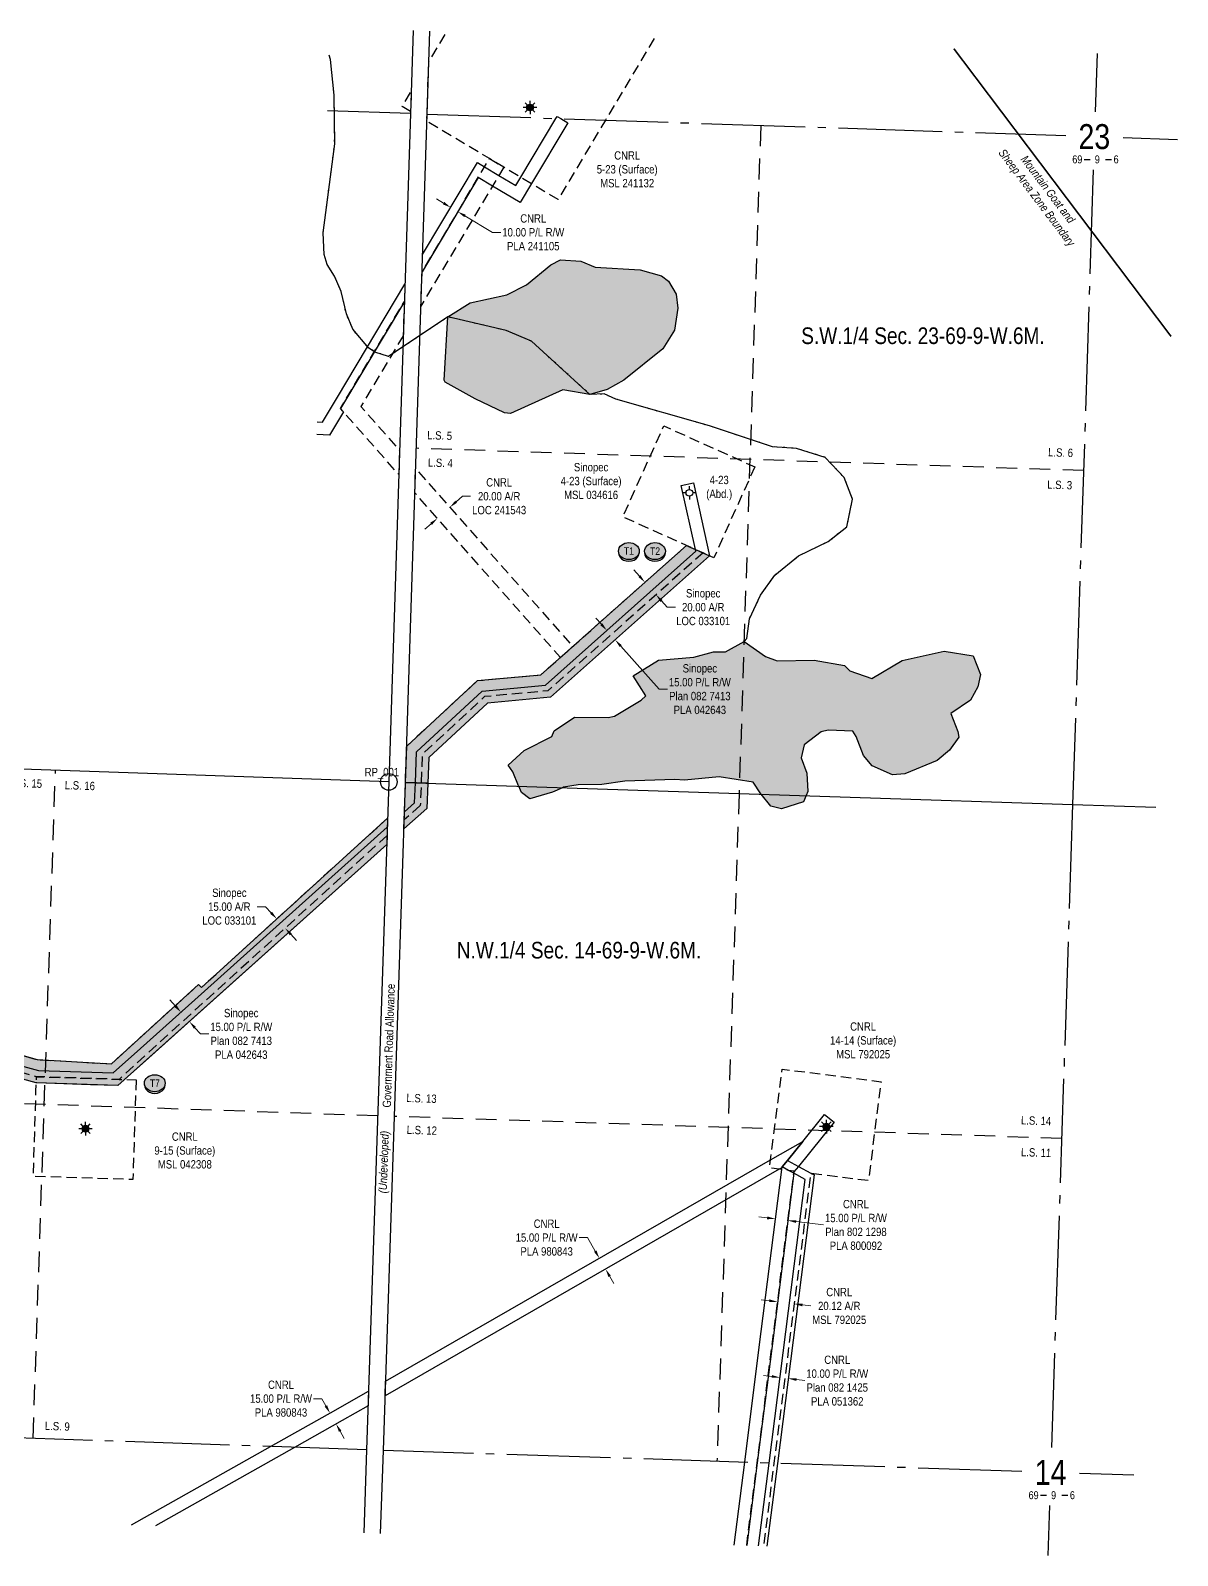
# Model space of a CAD drawing. Extents: x 350681 to 358578, y 6093397 to 6099726.
# Drawn here: x 354182 to 355562, y 6094166 to 6096000 of the extents above; entities that cross this region are included whole.
import ezdxf
from ezdxf.enums import TextEntityAlignment as Align

# ---------------------------------------------------------------- set-up
doc = ezdxf.new("R2010")
doc.units = 0
doc.header["$LTSCALE"] = 5
doc.header["$PDMODE"] = 3
doc.header["$PDSIZE"] = 20
for name, pattern in [('DASHDOT2', [12.7, 6.35, -3.175, 0, -3.175]), ('foc-ACCESSROAD', [3.75, 2.5, -1.25]), ('foc-LSD', [8, 5, -3]), ('foc-QUARTERLINE', [33, 25, -3, 2, -3]), ('foc-WHEELTRACKS', [2, 0.4, -1.6])]:
    doc.linetypes.add(name, pattern=pattern)
doc.layers.get('Defpoints').update_dxf_attribs({"color": 9})
for name, color, linetype in [('10', 1, 'Continuous'), ('35', 37, 'Continuous'), ('9', 3, 'Continuous'), ('AS-WILDLIFE', 131, 'DASHDOT2'), ('C-AR', 13, 'foc-ACCESSROAD'), ('C-RW', 13, 'Continuous'), ('C-SYMBOL', 7, 'Continuous'), ('C-WS', 13, 'foc-ACCESSROAD'), ('C-WS-S', 8, 'Continuous'), ('F-AR', 190, 'foc-ACCESSROAD'), ('F-RW', 190, 'Continuous'), ('F-WS', 190, 'foc-ACCESSROAD'), ('F-WS-S', 8, 'Continuous'), ('L-ROAD-T', 7, 'Continuous'), ('L-SEC', 7, 'Continuous'), ('L-SECLBL', 7, 'Continuous'), ('L-SECQ', 8, 'foc-QUARTERLINE'), ('L-SECTION-LSD', 7, 'foc-LSD'), ('P-BUFFER-H 100m', 191, 'Continuous'), ('P-CROSSINGS', 250, 'Continuous'), ('P-TEMP-BLUE', 146, 'Continuous'), ('T-WATER', 160, 'Continuous'), ('T-WATER-H', 133, 'Continuous'), ('T-WATER-P3', 160, 'foc-WHEELTRACKS')]:
    doc.layers.add(name, color=color, linetype=linetype)
for name, color, linetype, lineweight in [('C-AR-T', 13, 'Continuous', 9), ('C-RW-T', 13, 'Continuous', 9), ('C-WS-T', 13, 'Continuous', 9), ('F-AR-T', 190, 'Continuous', 9), ('F-RW-T', 190, 'Continuous', 9), ('F-WS-T', 190, 'Continuous', 9), ('T-TEXT', 48, 'Continuous', 18)]:
    doc.layers.add(name, color=color, linetype=linetype, lineweight=lineweight)
doc.layers.add('P-TEMP-BLUE-H', color=7, linetype='Continuous', true_color=0x99e6ff)
doc.styles.add('100L', font='ARIALN.TTF', dxfattribs={"height": 11})
doc.styles.add('175L', font='ARIALN.TTF', dxfattribs={"height": 20})
doc.styles.add('240', font='ARIALN.TTF', dxfattribs={"height": 30})
doc.styles.add('80', font='ARIALN.TTF', dxfattribs={"height": 10})
doc.styles.add('80CG', font='ARIALN.TTF', dxfattribs={"height": 10})
doc.styles.add('80L', font='ARIALN.TTF', dxfattribs={"height": 10})
doc.styles.add('80LS', font='ARIALNI.TTF', dxfattribs={"height": 10})
doc.styles.add('Crossing', font='ARIALN.TTF', dxfattribs={"height": 10})
doc.styles.add('foc-LtypeFont', font='ARIALN.TTF', dxfattribs={"height": 7.35})
doc.styles.add('SIMPLEX', font='ARIALN.TTF')
doc.linetypes.add('foc-TOPO-flowdirection-NOLINE', pattern='A,0,[">",foc-LtypeFont,S=0.3,R=0,X=0,Y=-0.945],-20,[">",foc-LtypeFont,S=0.3,R=0,X=0,Y=-0.945],0', length=20)
doc.dimstyles.new('Compass 5 000', dxfattribs={"dimscale": 5, "dimtxt": 9, "dimasz": 2, "dimexe": 0.2, "dimexo": 0.0625, "dimgap": 0.5, "dimtad": 0, "dimtih": 1, "dimtoh": 1, "dimzin": 0, "dimdsep": 46, "dimtxsty": '80CG', "dimcen": 0.1, "dimse1": 1, "dimse2": 1, "dimclrd": 256, "dimclrt": 256, "dimaunit": 1, "dimadec": 4, "dimazin": 0, "dimtfac": 0.06, "dimtofl": 0, "dimtmove": 0, "dimatfit": 1, "dimfxl": 0.2, "dimtolj": 1, "dimtzin": 0, "dimlwd": -1, "dimarcsym": 0})

# ---------------------------------------------------------------- blocks, each defined once
blk = doc.blocks.new('L-SECLBL')
at = {"layer": '9', "color": 7}
for p, q in [((-5.1, -27.8), (-12.3, -27.8)), ((20.7, -27.8), (13.5, -27.8))]:
    blk.add_line(p, q, dxfattribs=at)
at = {"layer": '10', "color": 2, "style": 'SIMPLEX'}
blk.add_attdef('SEC', text='', height=30, dxfattribs=at).set_placement((0, 0), align=Align.MIDDLE)
at = {"layer": '10', "color": 5, "style": '80L'}
blk.add_attdef('TWP', text='', height=9.5, dxfattribs=at).set_placement((-14.4, -27.4), align=Align.MIDDLE_RIGHT)
blk.add_attdef('RGE', text='', height=9.5, dxfattribs=at).set_placement((3.6, -27.4), align=Align.MIDDLE_CENTER)
blk.add_attdef('MER', text='', height=9.5, dxfattribs=at).set_placement((23.2, -27.4), align=Align.MIDDLE_LEFT)
blk = doc.blocks.new('*D383')
at = {"layer": 'Defpoints', "color": 0, "transparency": 16777216}
for p in [(354934.5, 6095321.7), (354867.1, 6095288.5), (354880.3, 6095273.5)]:
    blk.add_point(p, dxfattribs=at)
at = {"layer": 'F-AR-T', "transparency": 16777216}
for p, q in [((354914.6, 6095344.1), (354907.9, 6095351.6)), ((354941.1, 6095314.2), (354947.8, 6095306.7)), ((354947.8, 6095306.7), (354957.8, 6095306.7))]:
    blk.add_line(p, q, dxfattribs=at)
for points in [[(354915.8, 6095345.2), (354913.3, 6095343), (354921.2, 6095336.6)], [(354942.4, 6095315.3), (354939.9, 6095313.1), (354934.5, 6095321.7)]]:
    blk.add_solid(points, dxfattribs=at)
at = {"layer": 'F-AR-T', "transparency": 16777216, "insert": (354991.3, 6095306.7), "char_height": 10, "width": 429.517, "attachment_point": 5, "style": '80CG'}
blk.add_mtext('\\A1;Sinopec\\P20.00 A/R\\PLOC 033101', dxfattribs=at)
blk = doc.blocks.new('*D384')
at = {"layer": 'Defpoints', "color": 0, "transparency": 16777216}
for p in [(354478.4, 6094931.8), (354486.3, 6094939), (354496.4, 6094927.9)]:
    blk.add_point(p, dxfattribs=at)
at = {"layer": 'F-AR-T', "transparency": 16777216}
for p, q in [((354464.9, 6094946.5), (354454.9, 6094946.5)), ((354471.7, 6094939.1), (354464.9, 6094946.5)), ((354495.2, 6094913.3), (354502, 6094905.9))]:
    blk.add_line(p, q, dxfattribs=at)
for points in [[(354472.9, 6094940.3), (354470.4, 6094938), (354478.4, 6094931.8)], [(354496.5, 6094914.4), (354494, 6094912.1), (354488.5, 6094920.7)]]:
    blk.add_solid(points, dxfattribs=at)
at = {"layer": 'F-AR-T', "transparency": 16777216, "insert": (354421.4, 6094946.5), "char_height": 10, "attachment_point": 5, "style": '80CG'}
blk.add_mtext('\\A1;Sinopec\\P15.00 A/R\\PLOC 033101', dxfattribs=at)
blk = doc.blocks.new('*D385')
at = {"layer": 'C-AR-T', "transparency": 16777216}
for p, q in [((354694.1, 6095433.5), (354701.6, 6095440.1)), ((354701.6, 6095440.1), (354711.6, 6095440.1)), ((354664.1, 6095407), (354656.6, 6095400.4))]:
    blk.add_line(p, q, dxfattribs=at)
for points in [[(354693, 6095434.7), (354695.2, 6095432.2), (354686.6, 6095426.9)], [(354663, 6095408.3), (354665.2, 6095405.8), (354671.6, 6095413.6)]]:
    blk.add_solid(points, dxfattribs=at)
at = {"layer": 'Defpoints', "color": 0, "transparency": 16777216}
for p in [(354686.6, 6095426.9), (354711.9, 6095368), (354726.9, 6095381.2)]:
    blk.add_point(p, dxfattribs=at)
at = {"layer": 'C-AR-T', "transparency": 16777216, "insert": (354745.9, 6095440.1), "char_height": 10, "attachment_point": 5, "style": '80CG'}
blk.add_mtext('\\A1;CNRL\\P20.00 A/R\\PLOC 241543', dxfattribs=at)
blk = doc.blocks.new('*D388')
at = {"layer": 'C-AR-T', "transparency": 16777216}
for p, q in [((355070.8, 6094472.6), (355060.9, 6094473.8)), ((355110.6, 6094467.5), (355120.6, 6094466.3))]:
    blk.add_line(p, q, dxfattribs=at)
for points in [[(355071, 6094474.2), (355070.6, 6094470.9), (355080.7, 6094471.3)], [(355110.9, 6094469.2), (355110.4, 6094465.9), (355100.7, 6094468.8)]]:
    blk.add_solid(points, dxfattribs=at)
at = {"layer": 'Defpoints', "color": 0, "transparency": 16777216}
for p in [(355081.1, 6094473.8), (355100.7, 6094468.8), (355101, 6094471.2)]:
    blk.add_point(p, dxfattribs=at)
at = {"layer": 'C-AR-T', "transparency": 16777216, "insert": (355154.9, 6094466.3), "char_height": 10, "attachment_point": 5, "style": '80CG'}
blk.add_mtext('\\A1;CNRL\\P20.12 A/R\\PMSL 792025', dxfattribs=at)
blk = doc.blocks.new('*D391')
at = {"layer": 'Defpoints', "color": 0, "transparency": 16777216}
for p in [(354885.4, 6095267.5), (354814, 6095224), (354823.9, 6095212.8)]:
    blk.add_point(p, dxfattribs=at)
at = {"layer": 'F-RW-T', "transparency": 16777216}
for p, q in [((354868.8, 6095286.1), (354862.1, 6095293.6)), ((354892.1, 6095260), (354938.2, 6095208.1)), ((354938.2, 6095208.1), (354948.2, 6095208.1))]:
    blk.add_line(p, q, dxfattribs=at)
for points in [[(354870, 6095287.3), (354867.5, 6095285), (354875.4, 6095278.7)], [(354893.3, 6095261.1), (354890.8, 6095258.9), (354885.4, 6095267.5)]]:
    blk.add_solid(points, dxfattribs=at)
at = {"layer": 'F-RW-T', "transparency": 16777216, "insert": (354987.3, 6095208.1), "char_height": 10, "attachment_point": 5, "style": '80CG'}
blk.add_mtext('\\A1;Sinopec\\P15.00 P/L R/W\\PPlan 082 7413\\PPLA 042643', dxfattribs=at)
blk = doc.blocks.new('*D392')
at = {"layer": 'Defpoints', "color": 0, "transparency": 16777216}
for p in [(354426.4, 6094876.3), (354436.4, 6094865.1), (354373.2, 6094808.4)]:
    blk.add_point(p, dxfattribs=at)
at = {"layer": 'F-RW-T', "transparency": 16777216}
for p, q in [((354356.5, 6094827), (354349.9, 6094834.5)), ((354379.9, 6094801), (354386.6, 6094793.5)), ((354386.6, 6094793.5), (354396.6, 6094793.5))]:
    blk.add_line(p, q, dxfattribs=at)
for points in [[(354357.8, 6094828.2), (354355.3, 6094825.9), (354363.2, 6094819.6)], [(354381.1, 6094802.1), (354378.7, 6094799.9), (354373.2, 6094808.4)]]:
    blk.add_solid(points, dxfattribs=at)
at = {"layer": 'F-RW-T', "transparency": 16777216, "insert": (354435.7, 6094793.5), "char_height": 10, "attachment_point": 5, "style": '80CG'}
blk.add_mtext('\\A1;Sinopec\\P15.00 P/L R/W\\PPlan 082 7413\\PPLA 042643', dxfattribs=at)
blk = doc.blocks.new('*D395')
at = {"layer": 'C-RW-T', "transparency": 16777216}
for p, q in [((355073.8, 6094381.5), (355063.8, 6094382.8)), ((355103.5, 6094377.7), (355113.4, 6094376.5))]:
    blk.add_line(p, q, dxfattribs=at)
for points in [[(355074, 6094383.2), (355073.5, 6094379.9), (355083.7, 6094380.2)], [(355103.7, 6094379.4), (355103.3, 6094376.1), (355093.6, 6094379)]]:
    blk.add_solid(points, dxfattribs=at)
at = {"layer": 'Defpoints', "color": 0, "transparency": 16777216}
for p in [(355083.8, 6094381.4), (355093.6, 6094379), (355093.7, 6094380.1)]:
    blk.add_point(p, dxfattribs=at)
at = {"layer": 'C-RW-T', "transparency": 16777216, "insert": (355152.5, 6094376.5), "char_height": 10, "attachment_point": 5, "style": '80CG'}
blk.add_mtext('\\A1;CNRL\\P10.00 P/L R/W\\PPlan 082 1425\\PPLA 051362', dxfattribs=at)
blk = doc.blocks.new('*D402')
at = {"layer": 'C-RW-T', "transparency": 16777216}
for p, q in [((354679, 6095792.6), (354670.4, 6095797.7)), ((354704.8, 6095777.2), (354737.9, 6095757.5)), ((354737.9, 6095757.5), (354747.9, 6095757.5))]:
    blk.add_line(p, q, dxfattribs=at)
for points in [[(354679.9, 6095794.1), (354678.2, 6095791.2), (354687.6, 6095787.5)], [(354705.7, 6095778.7), (354704, 6095775.8), (354696.2, 6095782.3)]]:
    blk.add_solid(points, dxfattribs=at)
at = {"layer": 'Defpoints', "color": 0, "transparency": 16777216}
for p in [(354698.7, 6095806.2), (354707.4, 6095801), (354696.2, 6095782.3)]:
    blk.add_point(p, dxfattribs=at)
at = {"layer": 'C-RW-T', "transparency": 16777216, "insert": (354786.9, 6095757.5), "char_height": 10, "attachment_point": 5, "style": '80CG'}
blk.add_mtext('\\A1;CNRL\\P10.00 P/L R/W\\PPLA 241105', dxfattribs=at)
blk = doc.blocks.new('*D406')
at = {"layer": 'C-RW-T', "transparency": 16777216}
for p, q in [((355068.3, 6094572.2), (355058.4, 6094573.5)), ((355103, 6094567.8), (355135.9, 6094563.7))]:
    blk.add_line(p, q, dxfattribs=at)
for points in [[(355068.5, 6094573.9), (355068.1, 6094570.6), (355078.2, 6094571)], [(355103.2, 6094569.5), (355102.8, 6094566.2), (355093.1, 6094569.1)]]:
    blk.add_solid(points, dxfattribs=at)
at = {"layer": 'Defpoints', "color": 0, "transparency": 16777216}
for p in [(355077.8, 6094567.5), (355092.6, 6094565.6), (355093.1, 6094569.1)]:
    blk.add_point(p, dxfattribs=at)
at = {"layer": 'C-RW-T', "transparency": 16777216, "insert": (355175, 6094563.7), "char_height": 10, "attachment_point": 5, "style": '80CG'}
blk.add_mtext('\\A1;CNRL\\P15.00 P/L R/W\\PPlan 802 1298\\PPLA 800092', dxfattribs=at)
blk = doc.blocks.new('*D408')
at = {"layer": 'C-RW-T', "transparency": 16777216}
for p, q in [((354852.1, 6094548.5), (354842.1, 6094548.5)), ((354861.4, 6094532.2), (354852.1, 6094548.5)), ((354878.9, 6094501.9), (354883.9, 6094493.2))]:
    blk.add_line(p, q, dxfattribs=at)
for points in [[(354862.9, 6094533.1), (354860, 6094531.4), (354866.4, 6094523.6)], [(354880.3, 6094502.7), (354877.4, 6094501.1), (354873.9, 6094510.6)]]:
    blk.add_solid(points, dxfattribs=at)
at = {"layer": 'Defpoints', "color": 0, "transparency": 16777216}
for p in [(354866.4, 6094523.6), (354818.3, 6094495.9), (354825.8, 6094482.9)]:
    blk.add_point(p, dxfattribs=at)
at = {"layer": 'C-RW-T', "transparency": 16777216, "insert": (354803, 6094548.5), "char_height": 10, "attachment_point": 5, "style": '80CG'}
blk.add_mtext('\\A1;CNRL\\P15.00 P/L R/W\\PPLA 980843', dxfattribs=at)
blk = doc.blocks.new('*D409')
at = {"layer": 'C-RW-T', "transparency": 16777216}
for p, q in [((354532.6, 6094354.8), (354522.6, 6094354.8)), ((354537.5, 6094346.1), (354532.6, 6094354.8)), ((354554.7, 6094315.6), (354559.6, 6094306.9))]:
    blk.add_line(p, q, dxfattribs=at)
for points in [[(354539, 6094346.9), (354536, 6094345.3), (354542.4, 6094337.4)], [(354556.2, 6094316.4), (354553.2, 6094314.8), (354549.8, 6094324.3)]]:
    blk.add_solid(points, dxfattribs=at)
at = {"layer": 'Defpoints', "color": 0, "transparency": 16777216}
for p in [(354542.4, 6094337.4), (354549.8, 6094341.6), (354557.2, 6094328.5)]:
    blk.add_point(p, dxfattribs=at)
at = {"layer": 'C-RW-T', "transparency": 16777216, "insert": (354483.5, 6094354.8), "char_height": 10, "attachment_point": 5, "style": '80CG'}
blk.add_mtext('\\A1;CNRL\\P15.00 P/L R/W\\PPLA 980843', dxfattribs=at)
blk = doc.blocks.new('GABD')
for p, q in [((-0.81, 0), (-1.62, 0)), ((0, 0.81), (0, 1.62)), ((1.62, 0), (0.81, 0)), ((0, -0.81), (0, -1.62))]:
    blk.add_line(p, q)
blk.add_circle((0, 0), 0.8)
blk = doc.blocks.new('GAS')
h = blk.add_hatch(color=255)
h.dxf.hatch_style = 1
edge = h.paths.add_edge_path()
edge.add_arc((0, 0), 0.9, 0, 360)
for p, q in [((-0.81, 0), (-1.62, 0)), ((-0.57, 0.57), (-1.14, 1.14)), ((0, 0.81), (0, 1.62)), ((0.57, 0.57), (1.14, 1.14)), ((1.62, 0), (0.81, 0)), ((-0.57, -0.57), (-1.14, -1.14)), ((0, -0.81), (0, -1.62)), ((1.14, -1.14), (0.57, -0.57))]:
    blk.add_line(p, q)
blk.add_circle((0, 0), 0.8)
blk = doc.blocks.new('XING3')
h = blk.add_hatch(color=250)
h.dxf.hatch_style = 1
edge = h.paths.add_edge_path()
edge.add_ellipse((0, -2), major_axis=(-12.5, 0), ratio=0.816297, start_angle=0, end_angle=180)
edge.add_line((12.5, -2), (12.5, 0))
edge.add_ellipse((0, 0), major_axis=(-12.5, 0), ratio=0.816297, start_angle=0, end_angle=180, ccw=False)
edge.add_line((-12.5, 0), (-12.5, -2))
at = {"layer": 'P-BUFFER-H 100m'}
h = blk.add_hatch(color=256, dxfattribs=at)
h.dxf.hatch_style = 1
edge = h.paths.add_edge_path()
edge.add_ellipse((0, 0), major_axis=(-12.5, 0), ratio=0.816297, start_angle=0, end_angle=360)
at = {"color": 250}
blk.add_ellipse((0, 0), major_axis=(-12.5, 0), ratio=0.816297, dxfattribs=at)
blk.add_ellipse((0, -2), major_axis=(-12.5, 0), ratio=0.816297, start_param=0, end_param=3.141593, dxfattribs=at)
at = {"color": 250, "style": 'Crossing'}
blk.add_attdef('CROSSING', text='', height=9, dxfattribs=at).set_placement((0.1, 0), align=Align.MIDDLE_CENTER)
at = {"color": 250, "style": 'Crossing', "flags": 1}
for tag, p in [('OWNER', (0.1, -12.5)), ('DESCRIPTION', (0.1, -25.8)), ('LOCATION', (0.1, -39.3)), ('DWG_REF', (0.1, -52.8))]:
    blk.add_attdef(tag, text='', height=9, dxfattribs=at).set_placement(p, align=Align.MIDDLE_CENTER)

msp = doc.modelspace()

# ---------------------------------------------------------------- hatches: boundary and pattern name
at = {"layer": 'P-TEMP-BLUE-H'}
h = msp.add_hatch(color=256, dxfattribs=at)
h.dxf.hatch_style = 1
h.paths.add_polyline_path([(354633.289, 6095095.935), (354634.7, 6095139.624), (354719.818, 6095218.416), (354796.006, 6095225.368), (354971.106, 6095380.934), (354981.992, 6095376.036), (354987.091, 6095373.741), (354998.918, 6095368.483), (354807.792, 6095198.403), (354731.923, 6095191.42), (354661.342, 6095126.089), (354660.109, 6095095.043)])
h = msp.add_hatch(color=256, dxfattribs=at)
h.dxf.hatch_style = 1
h.paths.add_polyline_path([(354660.109, 6095095.043), (354658.9, 6095064.614), (354631.429, 6095039.979), (354632.119, 6095060.74), (354632.487, 6095071.813), (354633.289, 6095095.935)])
h = msp.add_hatch(color=256, dxfattribs=at)
h.dxf.hatch_style = 1
h.paths.add_polyline_path([(354610.688, 6095021.38), (354287.191, 6094731.321), (354189.151, 6094734.756), (354111.421, 6094755.797), (354094.501, 6094759.238), (354078.411, 6094757.902), (354018.459, 6094747.813), (353963.247, 6094747.249), (353920.05, 6094750.064), (353867.235, 6094745.116), (353809.335, 6094714.059), (353797.535, 6094713.249), (353798.479, 6094741.372), (353801.41, 6094741.573), (353858.99, 6094772.458), (353919.651, 6094778.142), (353964.015, 6094775.252), (354015.978, 6094775.781), (354074.923, 6094785.701), (354096.165, 6094787.466), (354117.986, 6094783.028), (354190.043, 6094762.627), (354279.464, 6094757.499), (354384.391, 6094852.967), (354387.754, 6094849.269), (354611.742, 6095053.09)])
at = {"layer": 'T-WATER-H'}
h = msp.add_hatch(color=256, dxfattribs=at)
h.dxf.hatch_style = 1
h.paths.add_polyline_path([(354759.582, 6095539.69), (354752.482, 6095540.639), (354716.953, 6095557.426), (354680.983, 6095577.194), (354679.803, 6095579.613), (354684.166, 6095655.832), (354711.197, 6095672.574), (354754.987, 6095682.446), (354778.698, 6095694.406), (354807.989, 6095718.339), (354819.519, 6095724.609), (354843.929, 6095722.982), (354861.309, 6095715.482), (354915.309, 6095712.274), (354941.179, 6095705.306), (354949.589, 6095698.948), (354958.619, 6095683.369), (354960.638, 6095666.149), (354956.917, 6095640.009), (354942.706, 6095617.429), (354895.675, 6095579.578), (354875.984, 6095568.426), (354855.074, 6095562.616), (354822.644, 6095568.292)])
h = msp.add_hatch(color=256, dxfattribs=at)
h.dxf.hatch_style = 1
h.paths.add_polyline_path([(355085.398, 6095064.282), (355072.538, 6095067.482), (355060.906, 6095081.729), (355060.553, 6095082.16), (355051.368, 6095096.351), (355010.348, 6095102.656), (354968.808, 6095098.485), (354957.188, 6095099.663), (354897.037, 6095097.61), (354869.467, 6095093.379), (354840.817, 6095093.107), (354823.125, 6095090.091), (354822.159, 6095089.649), (354810.216, 6095084.154), (354782.716, 6095076.313), (354772.686, 6095083.652), (354769.525, 6095091.394), (354769.324, 6095091.887), (354762.457, 6095108.712), (354756.657, 6095116.81), (354775.968, 6095134.271), (354809.189, 6095151.333), (354811.849, 6095158.113), (354836.47, 6095174.543), (354876.97, 6095173.916), (354884.79, 6095175.526), (354916.631, 6095194.959), (354922.191, 6095200.219), (354906.912, 6095224.187), (354937.633, 6095243.168), (354980.153, 6095246.592), (355003.664, 6095252.993), (355018.224, 6095253.153), (355040.624, 6095265.534), (355066.184, 6095247.507), (355080.444, 6095242.057), (355124.754, 6095242.93), (355161.124, 6095236.623), (355167.504, 6095230.293), (355194.164, 6095221.016), (355230.755, 6095242.446), (355280.946, 6095253.9), (355316.106, 6095248.123), (355324.655, 6095225.724), (355321.544, 6095210.923), (355312.974, 6095194.874), (355289.103, 6095178.782), (355297.472, 6095157.244), (355298.692, 6095150.294), (355287.621, 6095134.673), (355272.791, 6095122.483), (355233.72, 6095106.47), (355218.97, 6095105.169), (355194.43, 6095115.968), (355183.911, 6095128.196), (355175.251, 6095150.997), (355171.161, 6095157.756), (355141.791, 6095158.813), (355133.161, 6095156.682), (355112.85, 6095141.073), (355109.1, 6095125.702), (355115.789, 6095107.283), (355117.219, 6095085.144), (355115.131, 6095080.337), (355111.748, 6095072.543)])

# ---------------------------------------------------------------- linework, layer by layer
at = {"layer": '35', "color": 3}
msp.add_circle((354613.188, 6095096.602), 9.997, dxfattribs=at)
at = {"layer": 'AS-WILDLIFE', "const_width": 1.999, "flags": 128}
msp.add_lwpolyline([(355554.006, 6095632.37), (355292.777, 6095978.427)], dxfattribs=at)
at = {"layer": 'C-AR', "flags": 128}
for points in [[(354751.508, 6095835.954), (354651.797, 6095668.843), (354653.13, 6095710.1), (354734.339, 6095846.201), (354751.508, 6095835.954)], [(354630.523, 6095633.188), (354579.669, 6095547.959), (354626.072, 6095495.418), (354625.13, 6095466.278), (354555.017, 6095545.667), (354631.856, 6095674.444), (354630.523, 6095633.188)]]:
    msp.add_lwpolyline(points, close=True, dxfattribs=at)
at = {"layer": 'C-RW'}
msp.add_lwpolyline([(354784.748, 6095816.116), (354771.139, 6095793.317), (354737.903, 6095813.152), (354720.734, 6095823.399), (354653.13, 6095710.1), (354653.8, 6095730.828), (354719.763, 6095841.434), (354728.414, 6095836.272), (354745.585, 6095826.026), (354765.949, 6095813.874), (354771.874, 6095823.799), (354814.057, 6095894.471), (354815.506, 6095896.902), (354819.901, 6095894.274), (354828.379, 6095889.218), (354784.748, 6095816.116)], close=True, dxfattribs=at)
for points in [[(354527.149, 6095529.584), (354533.538, 6095529.169), (354551.535, 6095559.346), (354632.525, 6095695.151), (354631.856, 6095674.444), (354555.017, 6095545.667), (354558.491, 6095541.733), (354541.714, 6095513.601), (354526.664, 6095514.577)], [(355028.534, 6094178.623), (355041.17, 6094278.23), (355058.764, 6094416.931), (355085.693, 6094630.298), (355085.967, 6094632.471), (355086.104, 6094633.555), (355092.513, 6094641.444), (355110.93, 6094664.118), (355137.365, 6094696.661), (355149.006, 6094687.208), (355105.89, 6094634.131), (355100.446, 6094627.428), (355100.244, 6094625.824), (355073.641, 6094415.05), (355056.224, 6094277.734), (355043.588, 6094178.127)], [(355057.929, 6094177.654), (355070.588, 6094277.261), (355113.935, 6094618.338), (355100.244, 6094625.824), (355093.999, 6094629.238), (355086.104, 6094633.555), (355092.513, 6094641.444), (355105.89, 6094634.131), (355120.598, 6094626.003), (355121.182, 6094625.77), (355124.712, 6094623.839), (355080.625, 6094276.93), (355067.965, 6094177.323)], [(354303.725, 6094202.876), (354471.07, 6094297.177), (354549.53, 6094341.422), (354559.789, 6094347.291), (354588.845, 6094363.993), (354588.259, 6094346.36), (354556.952, 6094328.363), (354499.867, 6094296.193), (354332.522, 6094201.89)]]:
    msp.add_lwpolyline(points, dxfattribs=at)
at = {"layer": 'C-WS', "flags": 128}
for points in [[(354932.242, 6095990.547), (354873.7, 6095892.461), (354816.735, 6095797.026), (354751.508, 6095835.954), (354734.339, 6095846.201), (354659.285, 6095890.994), (354658.98, 6095891.177), (354659.255, 6095899.692), (354661.294, 6095962.827), (354661.534, 6095963.227), (354682.84, 6095998.932)], [(355043.588, 6094178.127), (355056.224, 6094277.734), (355073.641, 6094415.05), (355100.244, 6094625.824), (355100.446, 6094627.428), (355100.568, 6094628.4), (355093.999, 6094629.238), (355085.693, 6094630.298), (355082.826, 6094630.664), (355070.982, 6094632.176), (355072.219, 6094641.865), (355086.171, 6094751.179), (355205.175, 6094735.992), (355189.986, 6094616.987), (355130.485, 6094624.581), (355121.182, 6094625.77), (355120.598, 6094626.003), (355093.61, 6094412.501), (355076.411, 6094277.069), (355063.762, 6094177.461)]]:
    msp.add_lwpolyline(points, dxfattribs=at)
for points in [[(354639.238, 6095902.958), (354629.159, 6095908.973), (354640.021, 6095927.175), (354639.238, 6095902.958)], [(354309.291, 6094738.189), (354305.448, 6094618.319), (354185.541, 6094622.163), (354188.826, 6094724.625), (354189.151, 6094734.756), (354189.383, 6094742.033), (354288.677, 6094738.85), (354295.351, 6094738.636), (354309.291, 6094738.189)]]:
    msp.add_lwpolyline(points, close=True, dxfattribs=at)
at = {"layer": 'F-AR', "flags": 128}
for points in [[(354651.043, 6095068.31), (354631.797, 6095051.052), (354632.119, 6095060.74), (354632.487, 6095071.813), (354633.289, 6095095.935), (354634.7, 6095139.624), (354719.818, 6095218.416), (354796.006, 6095225.368), (354971.106, 6095380.934), (354981.992, 6095376.036), (354987.091, 6095373.741), (354991.088, 6095371.941), (354804.371, 6095206.054), (354728.409, 6095199.123), (354653.485, 6095129.764), (354652.115, 6095095.309), (354651.043, 6095068.31)], [(354611.047, 6095032.183), (354397.847, 6094838.177), (354288.677, 6094738.85), (354189.383, 6094742.033), (354113.264, 6094763.585), (354094.977, 6094767.303), (354077.414, 6094765.845), (354017.751, 6094755.803), (353963.466, 6094755.249), (353919.936, 6094758.086), (353864.879, 6094752.927), (353807.071, 6094721.92), (353797.805, 6094721.284), (353592.009, 6094707.152), (353574.936, 6094706.221), (353574.229, 6094705.932), (353570.982, 6094705.709), (353573.657, 6094717.743), (353573.911, 6094718.883), (353575.508, 6094726.062), (353591.237, 6094727.142), (353798.479, 6094741.372), (353801.41, 6094741.573), (353858.99, 6094772.458), (353919.651, 6094778.142), (353964.015, 6094775.252), (354015.978, 6094775.781), (354074.923, 6094785.701), (354096.165, 6094787.466), (354117.986, 6094783.028), (354190.043, 6094762.627), (354279.464, 6094757.499), (354384.391, 6094852.967), (354387.754, 6094849.269), (354611.742, 6095053.09), (354611.378, 6095042.142), (354611.047, 6095032.183)]]:
    msp.add_lwpolyline(points, close=True, dxfattribs=at)
at = {"layer": 'F-RW'}
msp.add_lwpolyline([(354658.9, 6095064.614), (354631.429, 6095039.979), (354631.797, 6095051.052), (354632.119, 6095060.74), (354644.168, 6095071.545), (354645.121, 6095095.542), (354646.604, 6095132.882), (354725.476, 6095205.885), (354801.508, 6095212.884), (354982.464, 6095373.914), (354981.992, 6095376.036), (354964.886, 6095452.896), (354979.524, 6095456.154), (354998.918, 6095368.483), (354807.792, 6095198.403), (354731.923, 6095191.42), (354661.342, 6095126.089), (354660.109, 6095095.043), (354658.9, 6095064.614)], close=True, dxfattribs=at)
msp.add_lwpolyline([(354114.877, 6094770.398), (354191.972, 6094749.528), (354281.669, 6094746.511), (354314.4, 6094775.854), (354391.454, 6094844.929), (354611.378, 6095042.142), (354611.047, 6095032.183), (354610.688, 6095021.38), (354324.411, 6094764.688), (354324.411, 6094764.688), (354295.351, 6094738.636), (354287.191, 6094731.321), (354254.222, 6094732.429), (354189.73, 6094734.599), (354189.151, 6094734.756), (354111.421, 6094755.797)], dxfattribs=at)
at = {"layer": 'F-WS', "flags": 128}
msp.add_lwpolyline([(355053.293, 6095475.506), (355004.059, 6095366.105), (354998.918, 6095368.483), (354991.088, 6095371.941), (354987.091, 6095373.741), (354981.992, 6095376.036), (354971.106, 6095380.934), (354894.656, 6095415.339), (354943.89, 6095524.74), (355053.293, 6095475.506)], close=True, dxfattribs=at)
at = {"layer": 'L-SEC', "flags": 128}
for points in [[(354642.383, 6096000.292), (354639.154, 6095900.368)], [(354659.254, 6095899.691), (354662.482, 6095999.616)], [(354639.154, 6095900.368), (354613.188, 6095096.603)], [(354633.289, 6095095.935), (354659.254, 6095899.691)], [(354613.188, 6095096.603), (353811.329, 6095124.171)], [(354613.188, 6095096.603), (354586.493, 6094293.232)], [(354606.595, 6094292.57), (354633.289, 6095095.935)], [(354633.289, 6095095.935), (355435.649, 6095069.322)], [(355435.649, 6095069.322), (355535.512, 6095066.008)], [(354586.493, 6094293.232), (354583.188, 6094193.313)], [(354603.29, 6094192.65), (354606.595, 6094292.57)]]:
    msp.add_lwpolyline(points, dxfattribs=at)
at = {"layer": 'L-SECQ', "flags": 128}
for points in [[(355464.927, 6095972.64), (355462.659, 6095902.666)], [(354639.154, 6095900.368), (354539.238, 6095903.775)], [(354659.254, 6095899.691), (355427.243, 6095873.846)], [(355496.469, 6095871.516), (355561.743, 6095869.32)], [(355460.392, 6095832.721), (355435.649, 6095069.322)], [(355435.649, 6095069.322), (355410.107, 6094296.1)], [(354586.493, 6094293.232), (353819.142, 6094319.517)], [(355374.668, 6094267.256), (354606.595, 6094292.57)], [(355509.037, 6094262.828), (355443.895, 6094264.975)], [(355407.797, 6094226.156), (355405.816, 6094166.179)]]:
    msp.add_lwpolyline(points, dxfattribs=at)
at = {"layer": 'L-SECTION-LSD', "flags": 128}
for points in [[(355060.471, 6095886.189), (355034.469, 6095082.628)], [(355448.668, 6095471.001), (354646.273, 6095497.813)], [(354185.456, 6094306.969), (354212.258, 6095110.386)], [(355034.469, 6095082.628), (355007.885, 6094279.344)], [(354599.84, 6094694.918), (352995.848, 6094749.961)], [(355422.383, 6094667.719), (354619.943, 6094694.253)]]:
    msp.add_lwpolyline(points, dxfattribs=at)
at = {"layer": 'P-TEMP-BLUE'}
for points in [[(354633.289, 6095095.935), (354634.7, 6095139.624), (354719.818, 6095218.416), (354796.006, 6095225.368), (354971.106, 6095380.934), (354981.992, 6095376.036), (354987.091, 6095373.741), (354998.918, 6095368.483), (354807.792, 6095198.403), (354731.923, 6095191.42), (354661.342, 6095126.089), (354660.109, 6095095.043)], [(354660.109, 6095095.043), (354658.9, 6095064.614), (354631.429, 6095039.979), (354632.119, 6095060.74), (354632.487, 6095071.813), (354633.289, 6095095.935)]]:
    msp.add_lwpolyline(points, close=True, dxfattribs=at)
msp.add_lwpolyline([(354117.986, 6094783.028), (354190.043, 6094762.627), (354279.464, 6094757.499), (354384.391, 6094852.967), (354387.754, 6094849.269), (354611.742, 6095053.09), (354610.688, 6095021.38), (354610.688, 6095021.38), (354287.191, 6094731.321), (354189.151, 6094734.756), (354111.421, 6094755.797)], dxfattribs=at)
at = {"layer": 'T-WATER'}
for points in [[(354759.582, 6095539.69), (354752.482, 6095540.639), (354716.953, 6095557.426), (354680.983, 6095577.194), (354679.803, 6095579.613), (354684.166, 6095655.832), (354711.197, 6095672.574), (354754.987, 6095682.446), (354778.698, 6095694.406), (354807.989, 6095718.339), (354819.519, 6095724.609), (354843.929, 6095722.982), (354861.309, 6095715.482), (354915.309, 6095712.274), (354941.179, 6095705.306), (354949.589, 6095698.948), (354958.619, 6095683.369), (354960.638, 6095666.149), (354956.917, 6095640.009), (354942.706, 6095617.429), (354895.675, 6095579.578), (354875.984, 6095568.426), (354855.074, 6095562.616), (354822.644, 6095568.292), (354759.582, 6095539.69)], [(355085.398, 6095064.282), (355072.538, 6095067.482), (355060.906, 6095081.729), (355060.553, 6095082.16), (355051.368, 6095096.351), (355010.348, 6095102.656), (354968.808, 6095098.485), (354957.188, 6095099.663), (354897.037, 6095097.61), (354869.467, 6095093.379), (354840.817, 6095093.107), (354823.125, 6095090.091), (354822.159, 6095089.649), (354810.216, 6095084.154), (354782.716, 6095076.313), (354772.686, 6095083.652), (354769.525, 6095091.394), (354769.324, 6095091.887), (354762.457, 6095108.712), (354756.657, 6095116.81), (354775.968, 6095134.271), (354809.189, 6095151.333), (354811.849, 6095158.113), (354836.47, 6095174.543), (354876.97, 6095173.916), (354884.79, 6095175.526), (354916.631, 6095194.959), (354922.191, 6095200.219), (354906.912, 6095224.187), (354937.633, 6095243.168), (354980.153, 6095246.592), (355003.664, 6095252.993), (355018.224, 6095253.153), (355040.624, 6095265.534), (355066.184, 6095247.507), (355080.444, 6095242.057), (355124.754, 6095242.93), (355161.124, 6095236.623), (355167.504, 6095230.293), (355194.164, 6095221.016), (355230.755, 6095242.446), (355280.946, 6095253.9), (355316.106, 6095248.123), (355324.655, 6095225.724), (355321.544, 6095210.923), (355312.974, 6095194.874), (355289.103, 6095178.782), (355297.472, 6095157.244), (355298.692, 6095150.294), (355287.621, 6095134.673), (355272.791, 6095122.483), (355233.72, 6095106.47), (355218.97, 6095105.169), (355194.43, 6095115.968), (355183.911, 6095128.196), (355175.251, 6095150.997), (355171.161, 6095157.756), (355141.791, 6095158.813), (355133.161, 6095156.682), (355112.85, 6095141.073), (355109.1, 6095125.702), (355115.789, 6095107.283), (355117.219, 6095085.144), (355115.131, 6095080.337), (355111.748, 6095072.543), (355085.398, 6095064.282)]]:
    msp.add_lwpolyline(points, close=True, dxfattribs=at)

# ---------------------------------------------------------------- block references
at = {"layer": 'C-WS-S', "xscale": 4.99874, "yscale": 4.99874, "zscale": 4.99874}
for p in [(354783, 6095907.613), (354248.314, 6094679.476), (355139.388, 6094681.949)]:
    msp.add_blockref('GAS', p, dxfattribs=at)
at = {"layer": 'F-WS-S', "xscale": 4.99874, "yscale": 4.99874, "zscale": 4.99874}
msp.add_blockref('GABD', (354974.629, 6095444.35), dxfattribs=at)
at = {"layer": 'L-SECLBL', "xscale": 0.999748, "yscale": 0.999748, "zscale": 0.999748}
for p, values in [((355461.688, 6095872.687), {'SEC': '23', 'TWP': '69', 'RGE': '9', 'MER': '6'}), ((355409.117, 6094266.121), {'SEC': '14', 'TWP': '69', 'RGE': '9', 'MER': '6'})]:
    msp.add_blockref('L-SECLBL', p, dxfattribs=at).add_auto_attribs(values)
at = {"layer": 'P-CROSSINGS'}
for p, values in [((354901.883, 6095374.197), {'CROSSING': 'T1'}), ((354933.292, 6095374.143), {'CROSSING': 'T2'}), ((354331.675, 6094734.167), {'CROSSING': 'T7'})]:
    msp.add_blockref('XING3', p, dxfattribs=at).add_auto_attribs(values)

# ---------------------------------------------------------------- texts
at = {"layer": '35', "color": 3, "style": '80'}
msp.add_attdef('RP_001', (354584.186, 6095103.437), 'RP', height=9.9975, dxfattribs=at)
at = {"layer": 'AS-WILDLIFE', "insert": (355398.128, 6095803.432), "char_height": 9.99748, "attachment_point": 5, "rotation": 307.048101, "style": '240'}
msp.add_mtext_dynamic_manual_height_columns('{\\fArial Narrow|b0|i1|c0|p34;Mountain Goat and\\PSheep Area Zone Boundary}', width=142.7857, gutter_width=44.989, heights=[0], dxfattribs=at)
at = {"layer": 'C-SYMBOL', "color": 3, "style": '175L'}
for s, p in [('S.W.1/4 Sec. 23-69-9-W.6M.', (355255.593, 6095617.227)), ('N.W.1/4 Sec. 14-69-9-W.6M.', (354841.936, 6094878.199))]:
    msp.add_text(s, height=19.99496, dxfattribs=at).set_placement(p, align=Align.BOTTOM_CENTER)
at = {"layer": 'C-WS-T', "char_height": 9.99748, "width": 78.33401, "attachment_point": 2, "style": '80CG'}
for s, insert in [('CNRL\\P5-23 (Surface)\\PMSL 241132', (354899.877, 6095855.018)), ('CNRL\\P14-14 (Surface)\\PMSL 792025', (355183.643, 6094807.37)), ('CNRL\\P9-15 (Surface)\\PMSL 042308', (354367.836, 6094674.966))]:
    msp.add_mtext(s, dxfattribs=dict(at, insert=insert))
at = {"layer": 'F-WS-T', "attachment_point": 2, "style": '80CG'}
for s, insert, char_height, width in [('Sinopec\\P4-23 (Surface)\\PMSL 034616', (354856.476, 6095480.105), 9.99748, 78.33401), ('4-23 \\P(Abd.)', (355010.551, 6095464.765), 9.9975, 30.59024)]:
    msp.add_mtext(s, dxfattribs=dict(at, insert=insert, char_height=char_height, width=width))
at = {"layer": 'L-ROAD-T', "style": '80L'}
msp.add_text('Government Road Allowance', height=9.99748, rotation=88.096915, dxfattribs=at).set_placement((354613.123, 6094779.43), align=Align.MIDDLE_CENTER)
at = {"layer": 'T-TEXT', "style": '80LS'}
msp.add_text('(Undeveloped)', height=9.99748, rotation=88.096915, dxfattribs=at).set_placement((354607.007, 6094639.374), align=Align.MIDDLE_CENTER)

# ---------------------------------------------------------------- dimensions: what is measured, and where the dimension line sits
at = {"layer": 'C-AR-T'}
dim = msp.add_linear_dim(base=(355100.726, 6094468.792), p1=(355081.051, 6094473.758), p2=(355101.034, 6094471.232), angle=352.795626, text='CNRL\\P20.12 A/R\\PMSL 792025', dimstyle='Compass 5 000', dxfattribs=at)
dim.commit()
dim.dimension.update_dxf_attribs({"geometry": '*D388', "text_midpoint": (355154.886, 6094466.283), "dimtype": 161})
at = {"layer": 'C-RW-T'}
for base, p1, p2, angle, text, picture, middle in [((354696.236, 6095782.343), (354698.727, 6095806.16), (354707.37, 6095801.002), 329.176325, 'CNRL\\P10.00 P/L R/W\\PPLA 241105', '*D402', (354786.943, 6095757.509)), ((355093.083, 6094569.091), (355077.761, 6094567.451), (355092.639, 6094565.573), 352.806455, 'CNRL\\P15.00 P/L R/W\\PPlan 802 1298\\PPLA 800092', '*D406', (355174.984, 6094563.688)), ((354866.433, 6094523.568), (354825.799, 6094482.911), (354818.325, 6094495.912), 119.892716, 'CNRL\\P15.00 P/L R/W\\PPLA 980843', '*D408', (354803.032, 6094548.47))]:
    dim = msp.add_linear_dim(base=base, p1=p1, p2=p2, angle=angle, text=text, dimstyle='Compass 5 000', dxfattribs=at)
    dim.commit()
    dim.dimension.update_dxf_attribs({"geometry": picture, "text_midpoint": middle, "dimtype": 161})
for p1, p2, distance, text, picture, middle in [((355083.823, 6094381.399), (355093.741, 6094380.138), -1.164, 'CNRL\\P10.00 P/L R/W\\PPlan 082 1425\\PPLA 051362', '*D395', (355152.521, 6094376.463)), ((354557.17, 6094328.488), (354549.793, 6094341.57), 8.473, 'CNRL\\P15.00 P/L R/W\\PPLA 980843', '*D409', (354483.502, 6094354.829))]:
    dim = msp.add_aligned_dim(p1=p1, p2=p2, distance=distance, text=text, dimstyle='Compass 5 000', dxfattribs=at)
    dim.commit()
    dim.dimension.update_dxf_attribs({"geometry": picture, "text_midpoint": middle})
at = {"layer": 'F-AR-T'}
dim = msp.add_linear_dim(base=(354934.486, 6095321.654), p1=(354867.052, 6095288.489), p2=(354880.332, 6095273.541), angle=311.619192, text='Sinopec\\P20.00 A/R\\PLOC 033101', dimstyle='Compass 5 000', dxfattribs=at)
dim.commit()
dim.dimension.update_dxf_attribs({"geometry": '*D383', "text_midpoint": (354991.283, 6095306.702), "dimtype": 161})
dim = msp.add_aligned_dim(p1=(354496.414, 6094927.87), p2=(354486.321, 6094938.961), distance=10.71, text='Sinopec\\P15.00 A/R\\PLOC 033101', dimstyle='Compass 5 000', dxfattribs=at)
dim.commit()
dim.dimension.update_dxf_attribs({"geometry": '*D384', "text_midpoint": (354421.426, 6094946.546)})
at = {"layer": 'F-RW-T'}
for base, p1, p2, angle, picture, middle in [((354885.408, 6095267.472), (354813.95, 6095223.956), (354823.919, 6095212.753), 311.665525, '*D391', (354987.329, 6095208.1)), ((354373.219, 6094808.434), (354426.408, 6094876.273), (354436.419, 6094865.108), 311.883458, '*D392', (354435.657, 6094793.544))]:
    dim = msp.add_linear_dim(base=base, p1=p1, p2=p2, angle=angle, text='Sinopec\\P15.00 P/L R/W\\PPlan 082 7413\\PPLA 042643', dimstyle='Compass 5 000', dxfattribs=at)
    dim.commit()
    dim.dimension.update_dxf_attribs({"geometry": picture, "text_midpoint": middle, "dimtype": 161})

# ---------------------------------------------------------------- next in the draw order: texts
at = {"layer": 'L-SECTION-LSD', "char_height": 10, "attachment_point": 1, "style": '100L', "bg_fill": 3, "box_fill_scale": 1.5, "bg_fill_color": 256, "bg_fill_transparency": 0}
for s, width, insert, rotation in [('\\pi1.75858;L.S. 5', 30.40114, (354657.768, 6095518.801), 358.086189), ('L.S. 6', 30.48313, (355406.34, 6095498.194), 358.086189), ('\\pi1.98601;L.S. 4', 30.53989, (354658.427, 6095485.896), 358.086189), ('L.S. 3', 30.37591, (355405.277, 6095459.32), 358.086189), ('\\pi1.8458;L.S. 15', 36.85945, (354158.179, 6095100.674), 358.034589), ('L.S. 16', 36.94144, (354223.659, 6095097.842), 358.034589), ('\\pi1.88879;L.S. 13', 36.83422, (354632.697, 6094721.658), 358.106099), ('\\pi2.22769;L.S. 12', 37.11172, (354632.697, 6094683.373), 358.106099), ('L.S. 14', 36.9982, (355373.694, 6094694.74), 358.106099), ('L.S. 11', 36.4495, (355373.694, 6094656.455), 358.106099), ('L.S. 9', 30.52728, (354199.703, 6094327.191), 358.034589)]:
    msp.add_mtext_dynamic_manual_height_columns(s, width=width, gutter_width=55, heights=[0], dxfattribs=dict(at, insert=insert, rotation=rotation))

# ---------------------------------------------------------------- next in the draw order: linework, layer by layer
at = {"layer": 'C-AR', "flags": 128}
msp.add_lwpolyline([(354834.427, 6095259.502), (354819.48, 6095246.222), (354644.543, 6095444.299), (354645.484, 6095473.438), (354834.427, 6095259.502)], close=True, dxfattribs=at)
at = {"layer": 'C-RW'}
msp.add_lwpolyline([(355082.826, 6094630.664), (354608.774, 6094358.153), (354609.36, 6094375.787), (355072.219, 6094641.865), (355110.93, 6094664.118), (355092.513, 6094641.444), (355086.104, 6094633.555), (355085.967, 6094632.471), (355082.826, 6094630.664)], close=True, dxfattribs=at)
at = {"layer": 'T-WATER-P3', "flags": 128}
msp.add_lwpolyline([(355040.624, 6095265.534), (355043.755, 6095268.875), (355046.935, 6095292.795), (355060.356, 6095321.274), (355077.577, 6095345.414), (355105.828, 6095368.376), (355141.579, 6095385.748), (355163.92, 6095403.178), (355171.011, 6095436.778), (355160.852, 6095462.697), (355138.113, 6095486.935), (355103.513, 6095497.633), (355074.673, 6095499.601), (354998.883, 6095524.685), (354886.174, 6095556.887), (354872.204, 6095563.136), (354855.074, 6095562.616), (354784.882, 6095626.455), (354754.26, 6095639.474), (354684.166, 6095655.832), (354612.954, 6095608.199), (354596.514, 6095613.558), (354588.834, 6095618.646), (354569.805, 6095640.946), (354562.085, 6095659.494), (354556.056, 6095686.453), (354547.707, 6095705.011), (354538.987, 6095718.761), (354535.427, 6095730.72), (354534.268, 6095756.869), (354548.062, 6095863.918), (354547.494, 6095922.317), (354543.176, 6095965.415), (354541.392, 6095970.428)], dxfattribs=at)
at = {"layer": 'T-WATER-P3', "linetype": 'foc-TOPO-flowdirection-NOLINE', "flags": 128}
msp.add_lwpolyline([(355040.624, 6095265.534), (355043.755, 6095268.875), (355046.935, 6095292.795), (355060.356, 6095321.274), (355077.577, 6095345.414), (355105.828, 6095368.376), (355141.579, 6095385.748), (355163.92, 6095403.178), (355171.011, 6095436.778), (355160.852, 6095462.697), (355138.113, 6095486.935), (355103.513, 6095497.633), (355074.673, 6095499.601), (354998.883, 6095524.685), (354886.174, 6095556.887), (354872.204, 6095563.136), (354855.074, 6095562.616), (354784.882, 6095626.455), (354754.26, 6095639.474), (354684.166, 6095655.832), (354612.954, 6095608.199), (354596.514, 6095613.558), (354588.834, 6095618.646), (354569.805, 6095640.946), (354562.085, 6095659.494), (354556.056, 6095686.453), (354547.707, 6095705.011), (354538.987, 6095718.761), (354535.427, 6095730.72), (354534.268, 6095756.869), (354548.062, 6095863.918), (354547.494, 6095922.317), (354543.176, 6095965.415), (354541.392, 6095970.428)], dxfattribs=at)

# ---------------------------------------------------------------- next in the draw order: dimensions: what is measured, and where the dimension line sits
at = {"layer": 'C-AR-T'}
dim = msp.add_linear_dim(base=(354686.622, 6095426.859), p1=(354711.941, 6095367.986), p2=(354726.927, 6095381.222), angle=41.450232, text='CNRL\\P20.00 A/R\\PLOC 241543', dimstyle='Compass 5 000', dxfattribs=at)
dim.commit()
dim.dimension.update_dxf_attribs({"geometry": '*D385', "text_midpoint": (354745.913, 6095440.098), "dimtype": 161})

doc.saveas('drawing.dxf')
